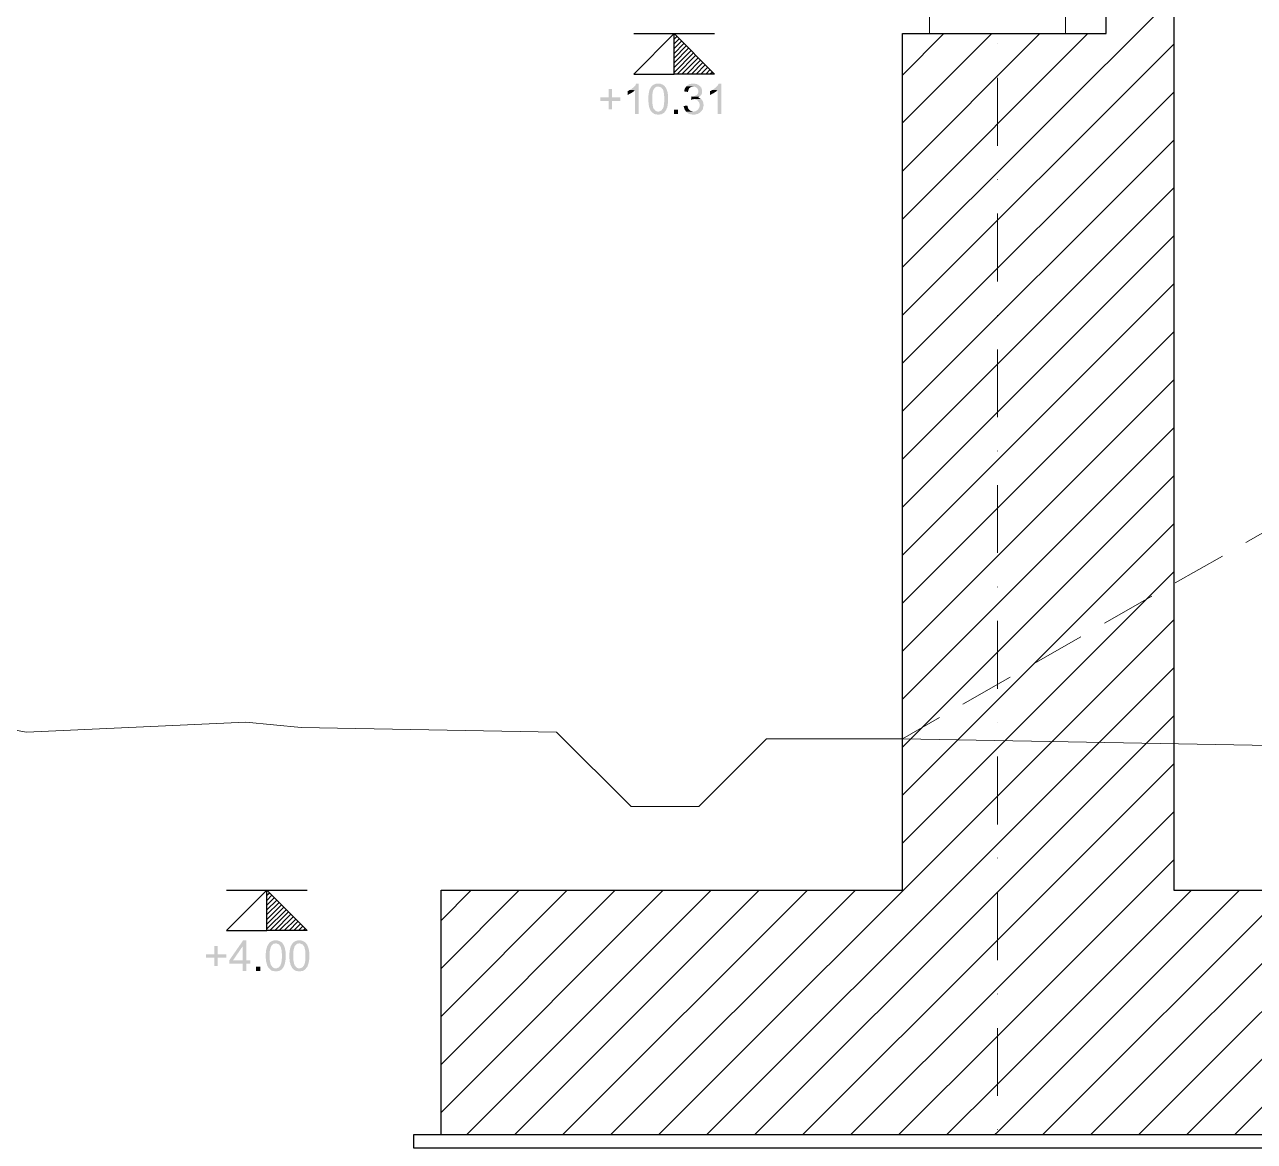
# Model space of a CAD drawing. Header units: millimetres. Extents: x 0.3 to 47.5, y 0.1 to 28.
# Drawn here: x 38.607 to 42.174, y 17.368 to 20.607 of the extents above; entities that cross this region are included whole.
import ezdxf

# ---------------------------------------------------------------- set-up
doc = ezdxf.new("R2010")
doc.units = ezdxf.units.MM
doc.layers.add('PDF _Geometria', color=7, linetype='Continuous')
doc.layers.add('PDF _Riempimenti solidi', color=7, linetype='Continuous')

msp = doc.modelspace()

# ---------------------------------------------------------------- hatches: boundary and pattern name
at = {"layer": 'PDF _Riempimenti solidi', "transparency": 33554559}
for points in [[(40.3108, 20.4199), (40.3008, 20.4199), (40.3008, 20.3957), (40.2767, 20.3957), (40.2767, 20.3857), (40.3008, 20.3857), (40.3008, 20.3616), (40.3108, 20.3616), (40.3108, 20.3857), (40.335, 20.3857), (40.335, 20.3957), (40.3108, 20.3957)], [(40.3625, 20.4174), (40.3608, 20.4166), (40.3583, 20.4149), (40.3558, 20.4141), (40.3558, 20.4032), (40.3567, 20.4032), (40.36, 20.4049), (40.3625, 20.4066), (40.365, 20.4074), (40.3675, 20.4091), (40.37, 20.4107), (40.3725, 20.4124), (40.3742, 20.4132), (40.3775, 20.4166)], [(40.3883, 20.4357), (40.3808, 20.4357), (40.38, 20.4341), (40.3792, 20.4316), (40.3775, 20.4299), (40.3758, 20.4282), (40.3708, 20.4232), (40.3683, 20.4216), (40.3667, 20.4199), (40.365, 20.4191), (40.3625, 20.4174), (40.3775, 20.4166), (40.3775, 20.3474), (40.3883, 20.3474)], [(40.425, 20.4274), (40.4233, 20.4249), (40.4225, 20.4232), (40.4208, 20.4207), (40.42, 20.4191), (40.4192, 20.4166), (40.4192, 20.4157), (40.4183, 20.4132), (40.4175, 20.4116), (40.4175, 20.4091), (40.4167, 20.4074), (40.4167, 20.4024), (40.4158, 20.3991), (40.4158, 20.3832), (40.4167, 20.3807), (40.4167, 20.3749), (40.4175, 20.3724), (40.4183, 20.3699), (40.4183, 20.3682), (40.4192, 20.3657), (40.42, 20.3632), (40.4225, 20.3582), (40.4233, 20.3566), (40.425, 20.3549), (40.4258, 20.3541), (40.445, 20.3549), (40.4417, 20.3549), (40.4392, 20.3557), (40.4375, 20.3566), (40.4358, 20.3582), (40.4342, 20.3599), (40.4325, 20.3624), (40.4317, 20.3624), (40.4317, 20.3632), (40.43, 20.3666), (40.4292, 20.3691), (40.4292, 20.3707), (40.4283, 20.3732), (40.4283, 20.3757), (40.4275, 20.3782), (40.4275, 20.4049), (40.4283, 20.4074), (40.4283, 20.4099), (40.4292, 20.4124), (40.43, 20.4141), (40.43, 20.4157), (40.4308, 20.4182), (40.4317, 20.4191), (40.4325, 20.4207), (40.4342, 20.4224), (40.4358, 20.4241), (40.4375, 20.4257), (40.44, 20.4266), (40.4425, 20.4266), (40.445, 20.4274)], [(40.445, 20.4357), (40.4392, 20.4357), (40.4367, 20.4349), (40.435, 20.4341), (40.4325, 20.4332), (40.4308, 20.4324), (40.4292, 20.4307), (40.4283, 20.4307), (40.4267, 20.4291), (40.425, 20.4274), (40.4458, 20.4274), (40.4475, 20.4266), (40.45, 20.4257), (40.4517, 20.4249), (40.4542, 20.4241), (40.4558, 20.4216), (40.4575, 20.4199), (40.46, 20.4149), (40.46, 20.4132), (40.4608, 20.4107), (40.4608, 20.4091), (40.4617, 20.4066), (40.4617, 20.4007), (40.4625, 20.3974), (40.4625, 20.3832), (40.4617, 20.3807), (40.4617, 20.3749), (40.4608, 20.3724), (40.4608, 20.3707), (40.46, 20.3682), (40.4592, 20.3666), (40.4592, 20.3649), (40.4583, 20.3632), (40.4575, 20.3624), (40.4567, 20.3616), (40.455, 20.3591), (40.4533, 20.3574), (40.4517, 20.3566), (40.4492, 20.3557), (40.4467, 20.3549), (40.445, 20.3549), (40.4258, 20.3541), (40.4275, 20.3524), (40.4292, 20.3507), (40.4308, 20.3499), (40.4325, 20.3482), (40.4375, 20.3466), (40.44, 20.3466), (40.4425, 20.3457), (40.4475, 20.3457), (40.45, 20.3466), (40.4525, 20.3466), (40.455, 20.3474), (40.4567, 20.3482), (40.4592, 20.3499), (40.4608, 20.3507), (40.4617, 20.3516), (40.4633, 20.3532), (40.4642, 20.3549), (40.4658, 20.3566), (40.4675, 20.3591), (40.4683, 20.3607), (40.47, 20.3657), (40.4708, 20.3666), (40.4708, 20.3682), (40.4717, 20.3707), (40.4717, 20.3724), (40.4725, 20.3749), (40.4725, 20.3774), (40.4733, 20.3799), (40.4733, 20.4032), (40.4725, 20.4057), (40.4725, 20.4082), (40.4717, 20.4099), (40.4717, 20.4116), (40.4708, 20.4141), (40.47, 20.4166), (40.4692, 20.4191), (40.4683, 20.4207), (40.4675, 20.4232), (40.4658, 20.4249), (40.4642, 20.4274), (40.4633, 20.4291), (40.4608, 20.4307), (40.4592, 20.4316), (40.4575, 20.4332), (40.4567, 20.4332), (40.4542, 20.4341), (40.4525, 20.4349), (40.45, 20.4357), (40.4475, 20.4357)], [(40.5267, 20.4282), (40.525, 20.4266), (40.5242, 20.4249), (40.5225, 20.4224), (40.5217, 20.4207), (40.5208, 20.4182), (40.52, 20.4157), (40.52, 20.4132), (40.5308, 20.4116), (40.5308, 20.4124), (40.5317, 20.4149), (40.5325, 20.4174), (40.5333, 20.4199), (40.5342, 20.4216), (40.5358, 20.4232), (40.5375, 20.4241), (40.5392, 20.4257), (40.5417, 20.4266), (40.5442, 20.4266), (40.5467, 20.4274)], [(40.5458, 20.4357), (40.5417, 20.4357), (40.5392, 20.4349), (40.5367, 20.4349), (40.5342, 20.4341), (40.5325, 20.4324), (40.5308, 20.4316), (40.5283, 20.4299), (40.5267, 20.4282), (40.5467, 20.4274), (40.5483, 20.4274), (40.5508, 20.4266), (40.5533, 20.4257), (40.555, 20.4249), (40.5567, 20.4232), (40.5575, 20.4224), (40.5592, 20.4199), (40.56, 20.4182), (40.5608, 20.4157), (40.5608, 20.4099), (40.56, 20.4074), (40.5583, 20.4057), (40.5575, 20.4032), (40.555, 20.4024), (40.5542, 20.4016), (40.5525, 20.4007), (40.55, 20.3999), (40.5475, 20.3991), (40.545, 20.3991), (40.5425, 20.3982), (40.5642, 20.3974), (40.5658, 20.3991), (40.5675, 20.4007), (40.5692, 20.4024), (40.5708, 20.4057), (40.5717, 20.4082), (40.5717, 20.4174), (40.5708, 20.4199), (40.57, 20.4224), (40.5692, 20.4249), (40.5683, 20.4249), (40.5675, 20.4266), (40.5658, 20.4291), (40.5633, 20.4299), (40.5617, 20.4316), (40.5592, 20.4332), (40.5583, 20.4332), (40.5558, 20.4349), (40.5533, 20.4349), (40.5508, 20.4357), (40.5483, 20.4357)], [(40.6017, 20.4174), (40.6, 20.4166), (40.5975, 20.4149), (40.595, 20.4141), (40.595, 20.4032), (40.5958, 20.4032), (40.5992, 20.4049), (40.6017, 20.4066), (40.6042, 20.4074), (40.6067, 20.4091), (40.6092, 20.4107), (40.6117, 20.4124), (40.6133, 20.4132), (40.615, 20.4149), (40.6167, 20.4166)], [(40.6275, 20.4357), (40.62, 20.4357), (40.6192, 20.4341), (40.6183, 20.4316), (40.6167, 20.4299), (40.615, 20.4282), (40.6133, 20.4266), (40.6108, 20.4241), (40.61, 20.4232), (40.6075, 20.4216), (40.6058, 20.4199), (40.6042, 20.4191), (40.6017, 20.4174), (40.6167, 20.4166), (40.6167, 20.3474), (40.6275, 20.3474)], [(40.5292, 20.3724), (40.5183, 20.3707), (40.5183, 20.3691), (40.5192, 20.3674), (40.52, 20.3649), (40.5208, 20.3624), (40.5217, 20.3599), (40.5225, 20.3582), (40.5242, 20.3566), (40.5258, 20.3541), (40.5467, 20.3549), (40.5442, 20.3549), (40.5417, 20.3557), (40.54, 20.3566), (40.5375, 20.3574), (40.5358, 20.3591), (40.5342, 20.3607), (40.5325, 20.3624), (40.5317, 20.3641), (40.5308, 20.3666), (40.53, 20.3691)], [(40.5683, 20.3907), (40.5475, 20.3907), (40.5492, 20.3907), (40.5517, 20.3899), (40.5542, 20.3891), (40.5558, 20.3882), (40.5583, 20.3874), (40.56, 20.3857), (40.5608, 20.3841), (40.5625, 20.3824), (40.5633, 20.3807), (40.5642, 20.3782), (40.565, 20.3757), (40.565, 20.3707), (40.5642, 20.3682), (40.5633, 20.3657), (40.5625, 20.3641), (40.5608, 20.3616), (40.5592, 20.3599), (40.5575, 20.3582), (40.5558, 20.3574), (40.5533, 20.3557), (40.5517, 20.3557), (40.5492, 20.3549), (40.5467, 20.3549), (40.5258, 20.3541), (40.5275, 20.3524), (40.5283, 20.3516), (40.53, 20.3507), (40.5325, 20.3491), (40.5342, 20.3482), (40.5367, 20.3474), (40.5392, 20.3466), (40.5417, 20.3466), (40.5442, 20.3457), (40.5508, 20.3457), (40.5533, 20.3466), (40.5558, 20.3474), (40.5583, 20.3474), (40.56, 20.3482), (40.5625, 20.3499), (40.5642, 20.3507), (40.5658, 20.3524), (40.5675, 20.3541), (40.5683, 20.3541), (40.57, 20.3557), (40.5717, 20.3582), (40.5725, 20.3599), (40.5742, 20.3616), (40.575, 20.3641), (40.575, 20.3666), (40.5758, 20.3682), (40.5758, 20.3707), (40.5767, 20.3732), (40.5767, 20.3741), (40.5758, 20.3766), (40.5758, 20.3791), (40.575, 20.3816), (40.5742, 20.3841), (40.5733, 20.3857), (40.5717, 20.3874), (40.5708, 20.3899)], [(40.5408, 20.3991), (40.54, 20.3891), (40.5433, 20.3899), (40.5458, 20.3899), (40.5475, 20.3907), (40.5683, 20.3907), (40.5667, 20.3924), (40.565, 20.3932), (40.5625, 20.3949), (40.56, 20.3949), (40.5617, 20.3966), (40.5642, 20.3974), (40.5425, 20.3982)], [(39.25, 17.9507), (39.2408, 17.9507), (39.2008, 17.8932), (39.2008, 17.8832), (39.2392, 17.8832), (39.2392, 17.8624), (39.25, 17.8624), (39.25, 17.8832), (39.2617, 17.8832), (39.2617, 17.8932), (39.2117, 17.8932), (39.2392, 17.9332)], [(39.25, 17.9507), (39.2392, 17.9332), (39.2392, 17.8932), (39.2117, 17.8932), (39.25, 17.8932)], [(39.3158, 17.9424), (39.3142, 17.9399), (39.3133, 17.9382), (39.3117, 17.9357), (39.3108, 17.9341), (39.31, 17.9316), (39.31, 17.9307), (39.3092, 17.9282), (39.3083, 17.9266), (39.3083, 17.9241), (39.3075, 17.9224), (39.3075, 17.9174), (39.3067, 17.9141), (39.3067, 17.8982), (39.3075, 17.8957), (39.3075, 17.8899), (39.3083, 17.8874), (39.3092, 17.8849), (39.3092, 17.8832), (39.31, 17.8807), (39.3108, 17.8782), (39.3117, 17.8766), (39.3142, 17.8716), (39.3158, 17.8699), (39.3167, 17.8691), (39.3358, 17.8699), (39.3325, 17.8699), (39.33, 17.8707), (39.3283, 17.8716), (39.3267, 17.8732), (39.325, 17.8749), (39.3233, 17.8774), (39.3225, 17.8774), (39.3225, 17.8782), (39.3217, 17.8799), (39.3208, 17.8816), (39.32, 17.8841), (39.32, 17.8857), (39.3192, 17.8882), (39.3192, 17.8907), (39.3183, 17.8932), (39.3183, 17.9199), (39.3192, 17.9224), (39.3192, 17.9249), (39.32, 17.9274), (39.3208, 17.9291), (39.3208, 17.9307), (39.3217, 17.9332), (39.3225, 17.9341), (39.3233, 17.9357), (39.325, 17.9374), (39.3267, 17.9391), (39.3283, 17.9407), (39.3308, 17.9416), (39.3333, 17.9416), (39.3358, 17.9424)], [(39.3358, 17.9507), (39.33, 17.9507), (39.3275, 17.9499), (39.3258, 17.9491), (39.3233, 17.9482), (39.3217, 17.9474), (39.32, 17.9457), (39.3192, 17.9457), (39.3175, 17.9441), (39.3158, 17.9424), (39.3367, 17.9424), (39.3383, 17.9416), (39.3408, 17.9407), (39.3425, 17.9399), (39.345, 17.9391), (39.3467, 17.9366), (39.3483, 17.9349), (39.3492, 17.9332), (39.35, 17.9316), (39.3508, 17.9299), (39.3508, 17.9282), (39.3517, 17.9257), (39.3517, 17.9241), (39.3525, 17.9216), (39.3525, 17.9157), (39.3533, 17.9124), (39.3533, 17.8982), (39.3525, 17.8957), (39.3525, 17.8899), (39.3517, 17.8874), (39.3517, 17.8857), (39.3508, 17.8832), (39.35, 17.8816), (39.35, 17.8799), (39.3492, 17.8782), (39.3483, 17.8774), (39.3475, 17.8766), (39.3458, 17.8741), (39.3442, 17.8724), (39.3425, 17.8716), (39.34, 17.8707), (39.3375, 17.8699), (39.3358, 17.8699), (39.3167, 17.8691), (39.3183, 17.8674), (39.32, 17.8657), (39.3217, 17.8649), (39.3233, 17.8632), (39.3258, 17.8624), (39.3283, 17.8616), (39.3308, 17.8616), (39.3333, 17.8607), (39.3383, 17.8607), (39.3408, 17.8616), (39.3433, 17.8616), (39.3458, 17.8624), (39.3475, 17.8632), (39.35, 17.8649), (39.3517, 17.8657), (39.3525, 17.8666), (39.3542, 17.8682), (39.355, 17.8699), (39.3567, 17.8716), (39.3583, 17.8741), (39.3592, 17.8757), (39.36, 17.8782), (39.3608, 17.8807), (39.3617, 17.8816), (39.3617, 17.8832), (39.3625, 17.8857), (39.3625, 17.8874), (39.3633, 17.8899), (39.3633, 17.8924), (39.3642, 17.8949), (39.3642, 17.9182), (39.3633, 17.9207), (39.3633, 17.9232), (39.3625, 17.9249), (39.3625, 17.9266), (39.3608, 17.9316), (39.36, 17.9341), (39.3592, 17.9357), (39.3583, 17.9382), (39.3567, 17.9399), (39.355, 17.9424), (39.3542, 17.9441), (39.3517, 17.9457), (39.35, 17.9466), (39.3483, 17.9482), (39.3475, 17.9482), (39.345, 17.9491), (39.3433, 17.9499), (39.3408, 17.9507), (39.3383, 17.9507)], [(39.3842, 17.9424), (39.3825, 17.9399), (39.3817, 17.9382), (39.38, 17.9357), (39.3792, 17.9341), (39.3783, 17.9316), (39.3783, 17.9307), (39.3775, 17.9282), (39.3767, 17.9266), (39.3767, 17.9241), (39.3758, 17.9224), (39.3758, 17.9174), (39.375, 17.9141), (39.375, 17.8982), (39.3758, 17.8957), (39.3758, 17.8899), (39.3775, 17.8849), (39.3775, 17.8832), (39.3783, 17.8807), (39.3792, 17.8782), (39.3808, 17.8749), (39.3817, 17.8732), (39.3825, 17.8716), (39.3842, 17.8699), (39.385, 17.8691), (39.4042, 17.8699), (39.4008, 17.8699), (39.3983, 17.8707), (39.3967, 17.8716), (39.395, 17.8732), (39.3933, 17.8749), (39.3917, 17.8774), (39.3908, 17.8774), (39.3908, 17.8782), (39.3892, 17.8816), (39.3883, 17.8841), (39.3883, 17.8857), (39.3875, 17.8882), (39.3875, 17.8907), (39.3867, 17.8932), (39.3867, 17.9199), (39.3875, 17.9224), (39.3875, 17.9249), (39.3883, 17.9274), (39.3892, 17.9291), (39.3892, 17.9307), (39.39, 17.9332), (39.3908, 17.9341), (39.3917, 17.9357), (39.3933, 17.9374), (39.395, 17.9391), (39.3967, 17.9407), (39.3992, 17.9416), (39.4017, 17.9416), (39.4042, 17.9424)], [(39.4042, 17.9507), (39.3983, 17.9507), (39.3958, 17.9499), (39.3942, 17.9491), (39.3917, 17.9482), (39.39, 17.9474), (39.3883, 17.9457), (39.3875, 17.9457), (39.3858, 17.9441), (39.3842, 17.9424), (39.405, 17.9424), (39.4067, 17.9416), (39.4092, 17.9407), (39.4108, 17.9399), (39.4133, 17.9391), (39.415, 17.9366), (39.4167, 17.9349), (39.4183, 17.9316), (39.4192, 17.9299), (39.4192, 17.9282), (39.42, 17.9257), (39.42, 17.9241), (39.4208, 17.9216), (39.4208, 17.9157), (39.4217, 17.9124), (39.4217, 17.8982), (39.4208, 17.8957), (39.4208, 17.8899), (39.42, 17.8874), (39.42, 17.8857), (39.4192, 17.8832), (39.4183, 17.8816), (39.4183, 17.8799), (39.4175, 17.8782), (39.4167, 17.8774), (39.4158, 17.8766), (39.4142, 17.8741), (39.4125, 17.8724), (39.4108, 17.8716), (39.4083, 17.8707), (39.4058, 17.8699), (39.4042, 17.8699), (39.385, 17.8691), (39.3867, 17.8674), (39.3883, 17.8657), (39.39, 17.8649), (39.3917, 17.8632), (39.3942, 17.8624), (39.3967, 17.8616), (39.3992, 17.8616), (39.4017, 17.8607), (39.4067, 17.8607), (39.4092, 17.8616), (39.4117, 17.8616), (39.4142, 17.8624), (39.4158, 17.8632), (39.4183, 17.8649), (39.42, 17.8657), (39.4208, 17.8666), (39.4225, 17.8682), (39.4233, 17.8699), (39.425, 17.8716), (39.4267, 17.8741), (39.4275, 17.8757), (39.4283, 17.8782), (39.4292, 17.8807), (39.43, 17.8816), (39.43, 17.8832), (39.4308, 17.8857), (39.4308, 17.8874), (39.4317, 17.8899), (39.4317, 17.8924), (39.4325, 17.8949), (39.4325, 17.9182), (39.4317, 17.9207), (39.4317, 17.9232), (39.4308, 17.9249), (39.4308, 17.9266), (39.43, 17.9291), (39.4292, 17.9316), (39.4283, 17.9341), (39.4275, 17.9357), (39.4267, 17.9382), (39.425, 17.9399), (39.4233, 17.9424), (39.4225, 17.9441), (39.42, 17.9457), (39.4183, 17.9466), (39.4167, 17.9482), (39.4158, 17.9482), (39.4133, 17.9491), (39.4117, 17.9499), (39.4092, 17.9507), (39.4067, 17.9507)], [(39.1675, 17.9349), (39.1575, 17.9349), (39.1575, 17.9107), (39.1333, 17.9107), (39.1333, 17.9007), (39.1575, 17.9007), (39.1575, 17.8766), (39.1675, 17.8766), (39.1675, 17.9007), (39.1917, 17.9007), (39.1917, 17.9107), (39.1675, 17.9107)]]:
    msp.add_hatch(color=256, dxfattribs=at).paths.add_polyline_path(points)

# ---------------------------------------------------------------- linework, layer by layer
at = {"layer": 'PDF _Geometria', "lineweight": 25}
for points in [[(39.815, 17.3874), (39.815, 18.0966), (41.1533, 18.0966), (41.1533, 20.5807), (41.7442, 20.5807), (41.7442, 21.3516), (41.9408, 21.3516), (41.9408, 21.3041), (41.9817, 21.3041), (41.9833, 21.3499)], [(44.2833, 17.3874), (44.2833, 18.0957), (41.9408, 18.0957), (41.9408, 21.2449), (41.9817, 21.2449), (41.98, 21.2116), (44.6917, 21.0882), (44.6983, 21.2257)], [(40.3742, 20.5807), (40.6075, 20.5807)], [(40.4908, 20.5807), (40.3742, 20.4632), (40.4908, 20.4632)], [(40.4983, 20.5724), (40.4908, 20.5649)], [(40.505, 20.5657), (40.4908, 20.5516)], [(40.5125, 20.5591), (40.4908, 20.5374)], [(40.5192, 20.5524), (40.4908, 20.5232)], [(40.5258, 20.5449), (40.4908, 20.5099)], [(40.5325, 20.5382), (40.4908, 20.4957)], [(40.54, 20.5316), (40.4908, 20.4824)], [(40.5467, 20.5249), (40.4908, 20.4682)], [(40.5533, 20.5174), (40.4992, 20.4632)], [(40.5608, 20.5107), (40.5133, 20.4632)], [(40.5675, 20.5041), (40.5275, 20.4632)], [(40.5742, 20.4966), (40.5408, 20.4632)], [(40.5808, 20.4899), (40.555, 20.4632)], [(40.5883, 20.4832), (40.5683, 20.4632)], [(40.595, 20.4766), (40.5825, 20.4632)], [(40.6017, 20.4691), (40.5958, 20.4632)], [(39.1925, 18.0966), (39.4267, 18.0966)], [(39.31, 18.0966), (39.1925, 17.9791), (39.31, 17.9791)], [(39.3175, 18.0882), (39.31, 18.0807)], [(39.3242, 18.0816), (39.31, 18.0666)], [(39.3317, 18.0749), (39.31, 18.0532)], [(39.3383, 18.0674), (39.31, 18.0391)], [(39.345, 18.0607), (39.31, 18.0257)], [(39.3517, 18.0541), (39.31, 18.0116)], [(39.3592, 18.0474), (39.31, 17.9982)], [(39.3658, 18.0399), (39.31, 17.9841)], [(39.3725, 18.0332), (39.3183, 17.9791)], [(39.3792, 18.0266), (39.3325, 17.9791)], [(39.3867, 18.0199), (39.3458, 17.9791)], [(39.3933, 18.0124), (39.36, 17.9791)], [(39.4, 18.0057), (39.3742, 17.9791)], [(39.4075, 17.9991), (39.3875, 17.9791)], [(39.4142, 17.9924), (39.4017, 17.9791)], [(39.4208, 17.9849), (39.415, 17.9791)]]:
    msp.add_lwpolyline(points, dxfattribs=at)
at = {"layer": 'PDF _Geometria', "lineweight": 9}
for points in [[(41.1533, 19.9032), (41.9408, 20.6907)], [(41.2317, 20.5807), (41.2317, 20.6991), (41.6258, 20.6991), (41.6258, 20.5807)], [(41.1533, 20.4607), (41.2733, 20.5807)], [(41.1533, 20.3216), (41.4125, 20.5807)], [(41.1533, 20.1816), (41.5517, 20.5807)], [(41.1533, 20.0424), (41.6908, 20.5807)], [(41.1533, 19.7641), (41.9408, 20.5516)], [(41.4283, 20.5507), (41.4283, 20.5516)], [(41.4283, 20.4524), (41.4283, 20.2557)], [(41.1533, 19.6249), (41.9408, 20.4124)], [(41.1533, 19.4857), (41.9408, 20.2732)], [(41.4283, 20.1574), (41.4283, 20.1582)], [(41.1533, 19.3466), (41.9408, 20.1341)], [(41.4283, 20.0591), (41.4283, 19.8616)], [(41.1533, 19.2074), (41.9408, 19.9949)], [(41.1533, 19.0682), (41.9408, 19.8557)], [(41.4283, 19.7632), (41.4283, 19.7641)], [(41.1533, 18.9291), (41.9408, 19.7166)], [(41.4283, 19.6649), (41.4283, 19.4682)], [(41.1533, 18.7899), (41.9408, 19.5774)], [(41.1533, 18.6507), (41.9408, 19.4382)], [(41.4283, 19.3699), (41.4283, 19.3707)], [(41.1533, 18.5116), (41.1775, 18.5357), (41.9408, 19.2991)], [(41.4283, 19.2716), (41.4283, 19.0749)], [(41.1533, 18.3724), (41.3142, 18.5332), (41.9408, 19.1599)], [(42.2858, 19.1832), (42.1492, 19.1049)], [(42.0808, 19.0657), (41.9442, 18.9874)], [(41.1533, 18.2332), (41.4283, 18.5082), (41.9408, 19.0207)], [(41.4283, 18.9757), (41.4283, 18.9766)], [(41.8758, 18.9491), (41.7392, 18.8707)], [(40.4467, 17.3874), (41.4283, 18.3691), (41.9408, 18.8816)], [(41.4283, 18.8774), (41.4283, 18.6807)], [(41.67, 18.8316), (41.5333, 18.7532)], [(40.5858, 17.3874), (41.4283, 18.2299), (41.9408, 18.7424)], [(41.465, 18.7141), (41.3283, 18.6357)], [(40.725, 17.3874), (41.4283, 18.0907), (41.9408, 18.6032)], [(41.26, 18.5974), (41.1533, 18.5357)], [(41.4283, 18.5824), (41.4283, 18.5832)], [(41.4283, 18.4841), (41.4283, 18.2874)], [(40.8642, 17.3874), (41.4283, 17.9516), (41.9408, 18.4641)], [(41.0033, 17.3874), (41.4283, 17.8124), (41.9408, 18.3249)], [(41.1425, 17.3874), (41.4283, 17.6732), (41.9408, 18.1857)], [(41.4283, 18.1891), (41.4283, 18.1899)], [(39.815, 18.0082), (39.9025, 18.0966)], [(39.815, 17.8691), (40.0417, 18.0966)], [(39.815, 17.7299), (40.1808, 18.0966)], [(39.815, 17.5907), (40.32, 18.0966)], [(39.815, 17.4516), (40.4592, 18.0966)], [(39.89, 17.3874), (40.5983, 18.0966)], [(40.0292, 17.3874), (40.7375, 18.0966)], [(40.1683, 17.3874), (40.8775, 18.0966)], [(40.3075, 17.3874), (41.0167, 18.0966)], [(41.2817, 17.3874), (41.4283, 17.5341), (41.9908, 18.0957)], [(41.4208, 17.3874), (41.4283, 17.3949), (42.13, 18.0957)], [(41.4283, 18.0899), (41.4283, 17.8932)], [(41.56, 17.3874), (42.2692, 18.0957)], [(41.6992, 17.3874), (42.4083, 18.0957)], [(41.8383, 17.3874), (42.5475, 18.0957)], [(41.9775, 17.3874), (42.6867, 18.0957)], [(42.1167, 17.3874), (42.8258, 18.0957)], [(41.4283, 17.7949), (41.4283, 17.7957)], [(41.4283, 17.6966), (41.4283, 17.4999)], [(41.4283, 17.4016), (41.4283, 17.4024)]]:
    msp.add_lwpolyline(points, dxfattribs=at)
at = {"layer": 'PDF _Geometria', "lineweight": 25}
for points in [[(40.4908, 20.4632), (40.4908, 20.5807), (40.6075, 20.4632)], [(39.31, 17.9791), (39.31, 18.0966), (39.4267, 17.9791)], [(39.7358, 17.3874), (44.3617, 17.3874), (44.3617, 17.3482), (39.7358, 17.3482)]]:
    msp.add_lwpolyline(points, close=True, dxfattribs=at)
at = {"layer": 'PDF _Geometria', "lineweight": 20}
msp.add_lwpolyline([(47.485, 18.7432), (46.9258, 18.5649), (45.67, 18.6074), (44.2258, 18.4691), (42.5942, 18.5091), (41.1533, 18.5357), (40.7592, 18.5357), (40.5625, 18.3391), (40.3658, 18.3391), (40.15, 18.5549), (39.4092, 18.5682), (39.2483, 18.5841), (38.6125, 18.5549), (38.2317, 18.6224)], dxfattribs=at)
at = {"layer": 'PDF _Riempimenti solidi', "lineweight": 25, "transparency": 33554559}
for points in [[(40.5025, 20.3474), (40.5025, 20.3599), (40.49, 20.3474), (40.49, 20.3599)], [(39.2908, 17.8624), (39.2908, 17.8749), (39.2783, 17.8624), (39.2783, 17.8749)]]:
    msp.add_solid(points, dxfattribs=at)

doc.saveas('drawing.dxf')
